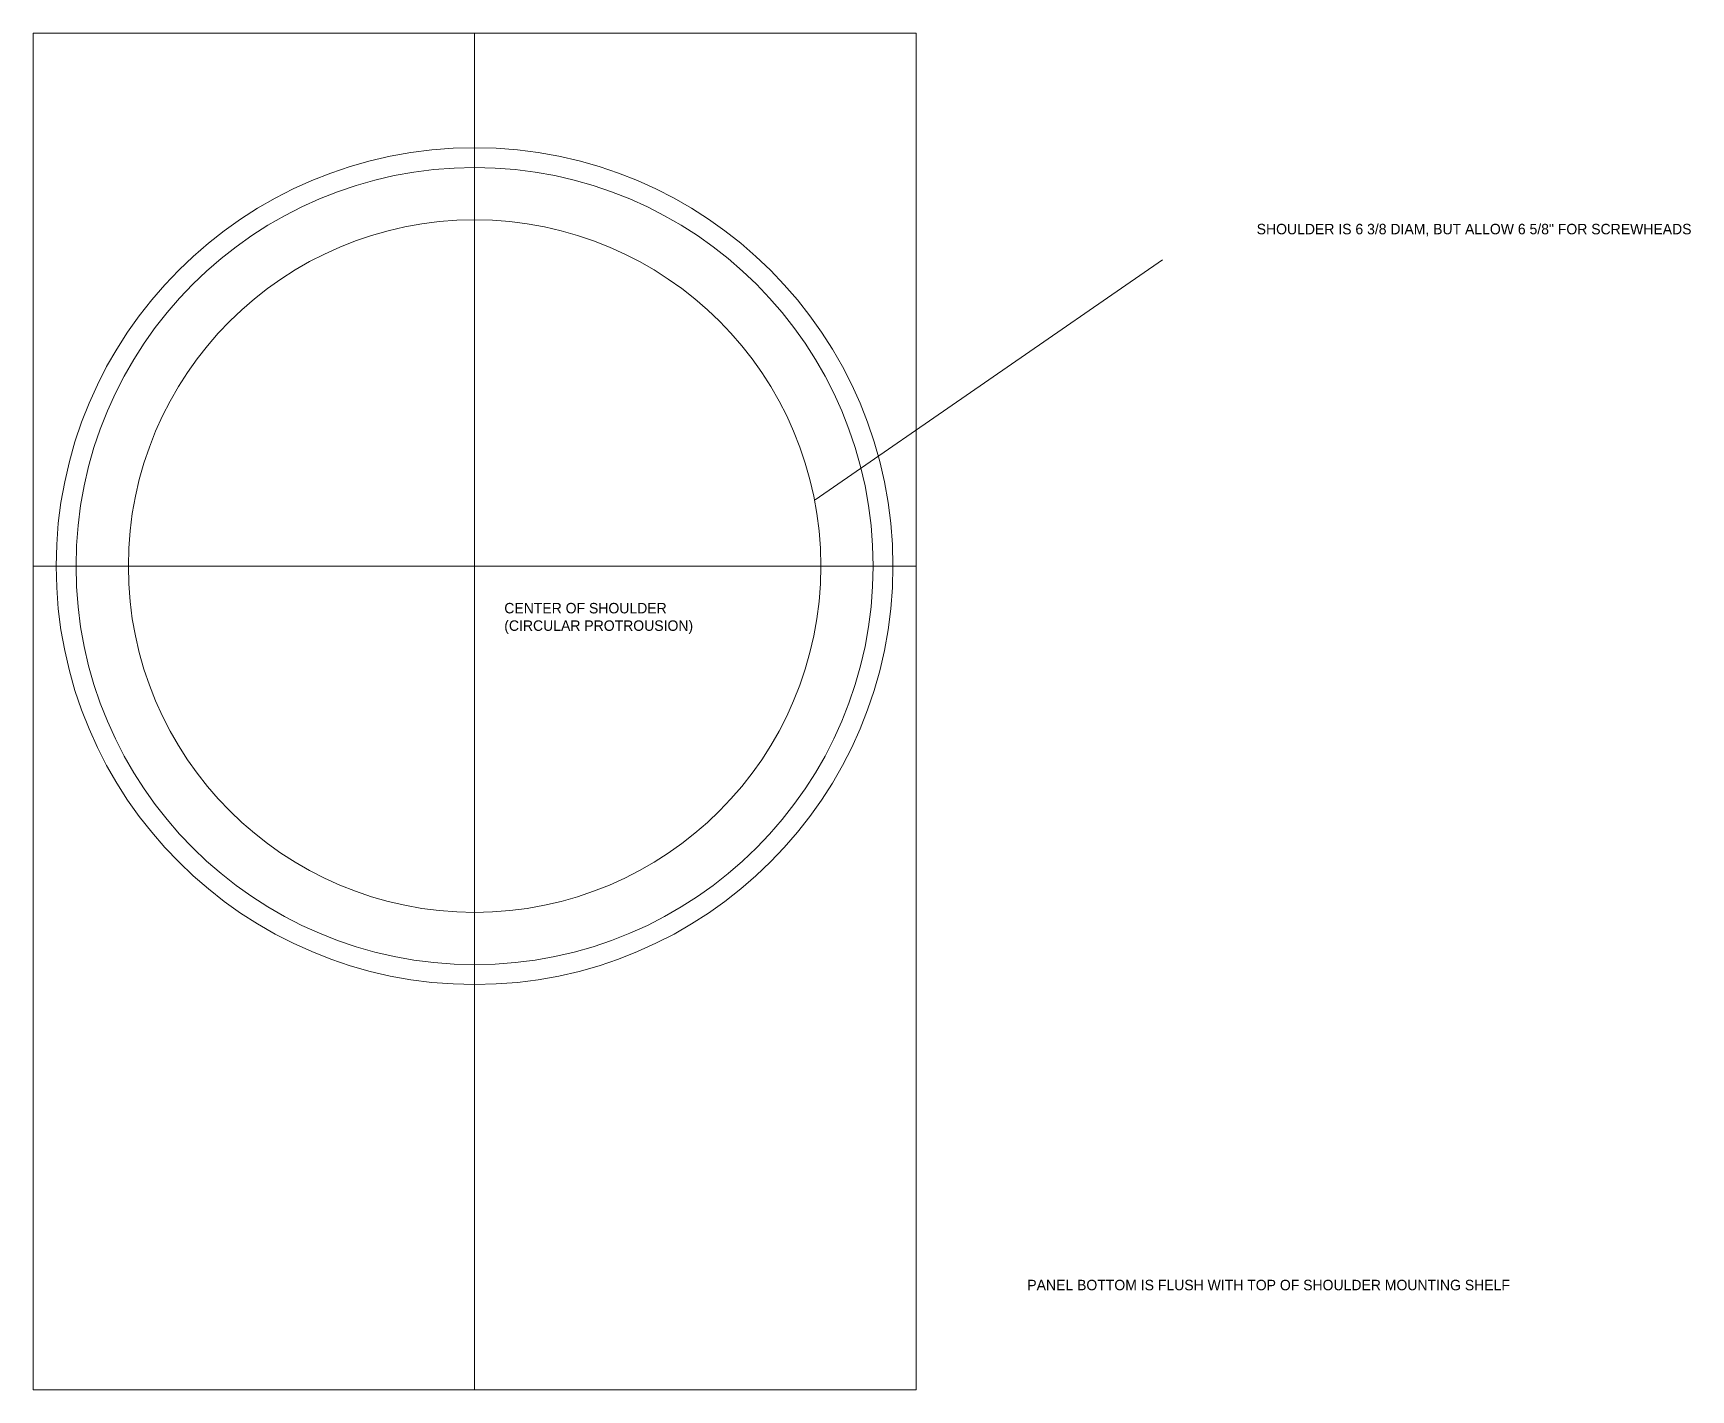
# Model space of a CAD drawing. Extents: x 0 to 15.8, y 0 to 13.
import ezdxf

# ---------------------------------------------------------------- set-up
doc = ezdxf.new("R2010")
doc.units = 0
doc.header["$MEASUREMENT"] = 0
doc.layers.add('holes', color=1, linetype='Continuous')
doc.layers.add('outline', color=3, linetype='Continuous')

msp = doc.modelspace()

# ---------------------------------------------------------------- linework, layer by layer
at = {"linetype": 'Continuous', "lineweight": 0}
msp.add_line((0, 7.875), (8.44, 7.875), dxfattribs=at)
at = {"linetype": 'Continuous', "lineweight": 0, "flags": 128}
for points in [[(4.22, 12.97), (4.22, 0)], [(7.475, 8.508), (10.795, 10.802)]]:
    msp.add_lwpolyline(points, dxfattribs=at)
at = {"linetype": 'Continuous', "lineweight": 0}
for radius in [4, 3.31]:
    msp.add_circle((4.22, 7.875), radius, dxfattribs=at)
at = {"layer": 'holes', "linetype": 'Continuous', "lineweight": 0}
msp.add_circle((4.22, 7.875), 3.81, dxfattribs=at)
at = {"layer": 'outline', "linetype": 'Continuous', "lineweight": 0, "flags": 128}
msp.add_lwpolyline([(0, 0), (8.44, 0), (8.44, 12.97), (0, 12.97)], close=True, dxfattribs=at)

# ---------------------------------------------------------------- texts
at = {"linetype": 'Continuous', "lineweight": 0}
for s, p in [('SHOULDER IS 6 3/8 DIAM, BUT ALLOW 6 5/8" FOR SCREWHEADS', (11.697, 11.047)), ('CENTER OF SHOULDER', (4.504, 7.423)), ('(CIRCULAR PROTROUSION)', (4.504, 7.256)), ('PANEL BOTTOM IS FLUSH WITH TOP OF SHOULDER MOUNTING SHELF', (9.504, 0.952))]:
    msp.add_text(s, height=0.1, dxfattribs=at).set_placement(p)

doc.saveas('drawing.dxf')
